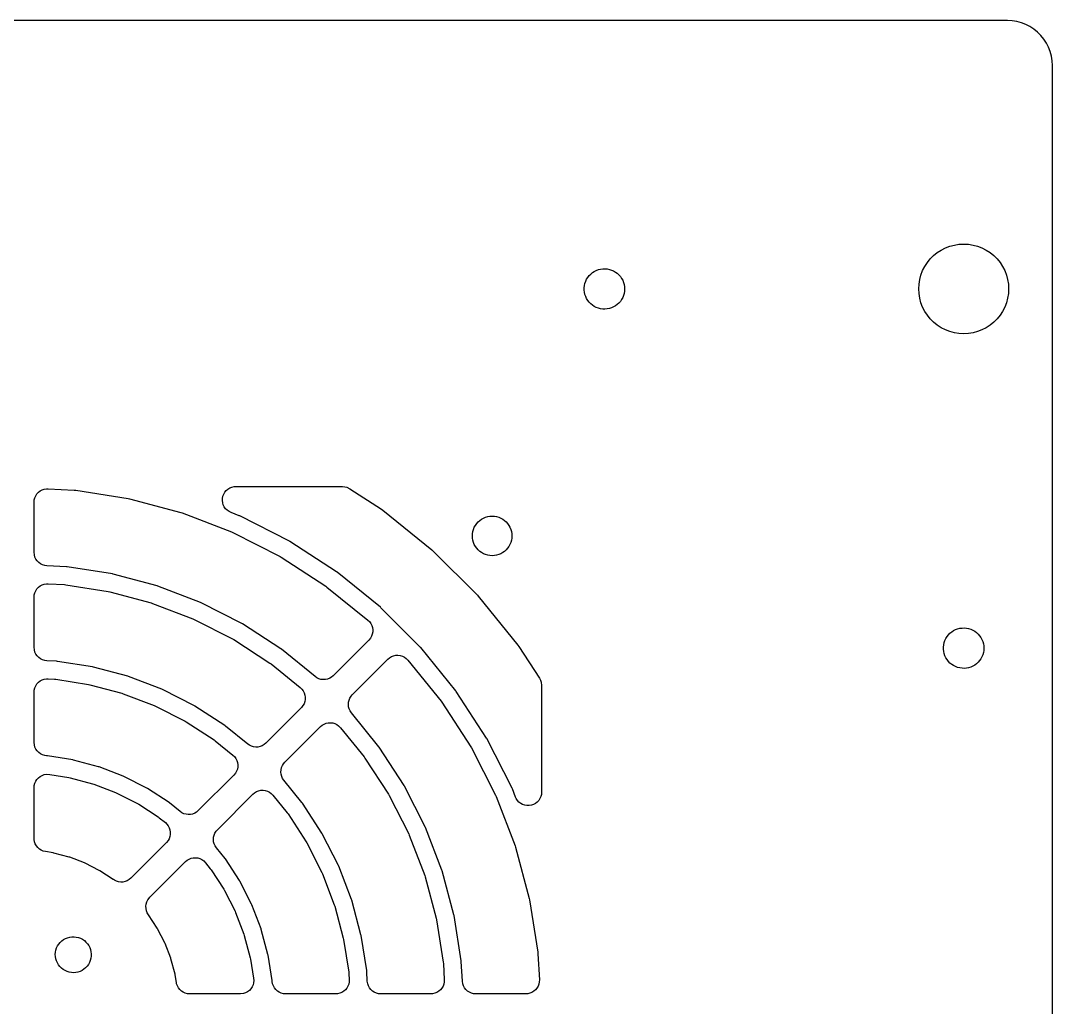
# Model space of a CAD drawing. Header units: metres. Extents: x -240 to 240, y -110 to 110.
# Drawn here: x 125 to 239.9, y 0 to 109.9 of the extents above; entities that cross this region are included whole.
import ezdxf

# ---------------------------------------------------------------- set-up
doc = ezdxf.new("R2010")
doc.units = ezdxf.units.M

msp = doc.modelspace()

# ---------------------------------------------------------------- linework, layer by layer
for p, q in [((234.875, 109.875), (-234.875, 109.875)), ((235.398, 109.848), (234.875, 109.875)), ((235.915, 109.766), (235.398, 109.848)), ((236.42, 109.63), (235.915, 109.766)), ((236.909, 109.443), (236.42, 109.63)), ((237.375, 109.205), (236.909, 109.443)), ((237.814, 108.92), (237.375, 109.205)), ((238.221, 108.591), (237.814, 108.92)), ((238.591, 108.221), (238.221, 108.591)), ((238.92, 107.814), (238.591, 108.221)), ((239.205, 107.375), (238.92, 107.814)), ((239.443, 106.909), (239.205, 107.375)), ((239.63, 106.42), (239.443, 106.909)), ((239.766, 105.915), (239.63, 106.42)), ((239.848, 105.398), (239.766, 105.915)), ((239.875, 104.875), (239.848, 105.398)), ((239.875, -104.875), (239.875, 104.875)), ((226.654, 83.7157), (227.061, 84.0451)), ((227.061, 84.0451), (227.5, 84.3301)), ((227.5, 84.3301), (227.966, 84.5677)), ((227.966, 84.5677), (228.455, 84.7553)), ((228.455, 84.7553), (228.96, 84.8907)), ((228.96, 84.8907), (229.477, 84.9726)), ((229.477, 84.9726), (230, 85)), ((230, 85), (230.523, 84.9726)), ((230.523, 84.9726), (231.04, 84.8907)), ((231.04, 84.8907), (231.545, 84.7553)), ((231.545, 84.7553), (232.034, 84.5677)), ((232.034, 84.5677), (232.5, 84.3301)), ((232.5, 84.3301), (232.939, 84.0451)), ((232.939, 84.0451), (233.346, 83.7157)), ((225.67, 82.5), (225.955, 82.9389)), ((225.955, 82.9389), (226.284, 83.3456)), ((226.284, 83.3456), (226.654, 83.7157)), ((233.346, 83.7157), (233.716, 83.3456)), ((233.716, 83.3456), (234.045, 82.9389)), ((234.045, 82.9389), (234.33, 82.5)), ((188.303, 81.4777), (188.476, 81.6554)), ((188.476, 81.6554), (188.667, 81.813)), ((188.667, 81.813), (188.875, 81.9485)), ((188.875, 81.9485), (189.096, 82.0605)), ((189.096, 82.0605), (189.328, 82.1474)), ((189.328, 82.1474), (189.569, 82.2083)), ((189.569, 82.2083), (189.814, 82.2423)), ((189.814, 82.2423), (190.062, 82.2491)), ((190.062, 82.2491), (190.309, 82.2287)), ((190.309, 82.2287), (190.552, 82.1812)), ((190.552, 82.1812), (190.789, 82.1071)), ((190.789, 82.1071), (191.016, 82.0076)), ((191.016, 82.0076), (191.231, 81.8836)), ((191.231, 81.8836), (191.43, 81.7368)), ((191.43, 81.7368), (191.613, 81.5689)), ((191.613, 81.5689), (191.776, 81.382)), ((225.245, 81.5451), (225.432, 82.0337)), ((225.432, 82.0337), (225.67, 82.5)), ((234.33, 82.5), (234.568, 82.0337)), ((234.568, 82.0337), (234.755, 81.5451)), ((187.781, 80.3703), (187.835, 80.6122)), ((187.835, 80.6122), (187.915, 80.8467)), ((187.915, 80.8467), (188.021, 81.0709)), ((188.021, 81.0709), (188.151, 81.2821)), ((188.151, 81.2821), (188.303, 81.4777)), ((191.776, 81.382), (191.917, 81.1783)), ((191.917, 81.1783), (192.035, 80.9602)), ((192.035, 80.9602), (192.128, 80.7306)), ((192.128, 80.7306), (192.196, 80.492)), ((192.196, 80.492), (192.236, 80.2475)), ((225, 80), (225.027, 80.5226)), ((225.027, 80.5226), (225.109, 81.0396)), ((225.109, 81.0396), (225.245, 81.5451)), ((234.755, 81.5451), (234.891, 81.0396)), ((234.891, 81.0396), (234.973, 80.5226)), ((234.973, 80.5226), (235, 80)), ((187.753, 80.1239), (187.781, 80.3703)), ((187.753, 79.8761), (187.753, 80.1239)), ((187.781, 79.6297), (187.753, 79.8761)), ((187.835, 79.3878), (187.781, 79.6297)), ((187.915, 79.1533), (187.835, 79.3878)), ((192.128, 79.2694), (192.035, 79.0397)), ((192.196, 79.508), (192.128, 79.2694)), ((192.236, 79.7525), (192.196, 79.508)), ((192.236, 80.2475), (192.25, 80)), ((192.25, 80), (192.236, 79.7525)), ((225.027, 79.4774), (225, 80)), ((225.109, 78.9604), (225.027, 79.4774)), ((234.973, 79.4774), (234.891, 78.9604)), ((235, 80), (234.973, 79.4774)), ((188.021, 78.9291), (187.915, 79.1533)), ((188.151, 78.7179), (188.021, 78.9291)), ((188.303, 78.5223), (188.151, 78.7179)), ((188.476, 78.3446), (188.303, 78.5223)), ((188.667, 78.187), (188.476, 78.3446)), ((188.875, 78.0514), (188.667, 78.187)), ((191.231, 78.1164), (191.016, 77.9924)), ((191.43, 78.2632), (191.231, 78.1164)), ((191.613, 78.4311), (191.43, 78.2632)), ((191.776, 78.618), (191.613, 78.4311)), ((191.917, 78.8217), (191.776, 78.618)), ((192.035, 79.0397), (191.917, 78.8217)), ((225.245, 78.4549), (225.109, 78.9604)), ((225.432, 77.9663), (225.245, 78.4549)), ((234.755, 78.4549), (234.568, 77.9663)), ((234.891, 78.9604), (234.755, 78.4549)), ((189.096, 77.9395), (188.875, 78.0514)), ((189.328, 77.8526), (189.096, 77.9395)), ((189.569, 77.7917), (189.328, 77.8526)), ((189.814, 77.7577), (189.569, 77.7917)), ((190.062, 77.7509), (189.814, 77.7577)), ((190.309, 77.7713), (190.062, 77.7509)), ((190.552, 77.8188), (190.309, 77.7713)), ((190.789, 77.8929), (190.552, 77.8188)), ((191.016, 77.9924), (190.789, 77.8929)), ((225.67, 77.5), (225.432, 77.9663)), ((225.955, 77.0611), (225.67, 77.5)), ((226.284, 76.6543), (225.955, 77.0611)), ((234.045, 77.0611), (233.716, 76.6543)), ((234.33, 77.5), (234.045, 77.0611)), ((234.568, 77.9663), (234.33, 77.5)), ((226.654, 76.2843), (226.284, 76.6543)), ((227.061, 75.9549), (226.654, 76.2843)), ((227.5, 75.6699), (227.061, 75.9549)), ((232.939, 75.9549), (232.5, 75.6699)), ((233.346, 76.2843), (232.939, 75.9549)), ((233.716, 76.6543), (233.346, 76.2843)), ((227.966, 75.4323), (227.5, 75.6699)), ((228.455, 75.2447), (227.966, 75.4323)), ((228.96, 75.1093), (228.455, 75.2447)), ((229.477, 75.0274), (228.96, 75.1093)), ((230, 75), (229.477, 75.0274)), ((230.523, 75.0274), (230, 75)), ((231.04, 75.1093), (230.523, 75.0274)), ((231.545, 75.2447), (231.04, 75.1093)), ((232.034, 75.4323), (231.545, 75.2447)), ((232.5, 75.6699), (232.034, 75.4323)), ((126.984, 57.361), (127.18, 57.5131)), ((127.18, 57.5131), (127.397, 57.631)), ((127.397, 57.631), (127.632, 57.7115)), ((127.632, 57.7115), (127.876, 57.7522)), ((127.876, 57.7522), (128.079, 57.7553)), ((128.079, 57.7553), (130.975, 57.6035)), ((130.975, 57.6035), (131.132, 57.5871)), ((131.132, 57.5871), (136.964, 56.6633)), ((147.737, 57.3649), (147.896, 57.5548)), ((147.896, 57.5548), (148.084, 57.716)), ((148.084, 57.716), (148.296, 57.8439)), ((148.296, 57.8439), (148.526, 57.9353)), ((148.526, 57.9353), (148.768, 57.9874)), ((148.768, 57.9874), (148.962, 58)), ((148.962, 58), (160.843, 58)), ((160.843, 58), (161.089, 57.9795)), ((161.089, 57.9795), (161.33, 57.9187)), ((161.33, 57.9187), (161.659, 57.758)), ((161.659, 57.758), (165.197, 55.4605)), ((126.5, 56.2574), (126.52, 56.5043)), ((126.52, 56.5043), (126.581, 56.7444)), ((126.581, 56.7444), (126.681, 56.9713)), ((126.681, 56.9713), (126.816, 57.1787)), ((126.816, 57.1787), (126.984, 57.361)), ((136.964, 56.6633), (137.118, 56.6307)), ((137.118, 56.6307), (142.821, 55.1024)), ((147.464, 56.4297), (147.473, 56.6773)), ((147.496, 56.1841), (147.464, 56.4297)), ((147.473, 56.6773), (147.522, 56.9201)), ((147.522, 56.9201), (147.611, 57.1514)), ((147.611, 57.1514), (147.737, 57.3649)), ((126.5, 50.6782), (126.5, 56.2574)), ((147.568, 55.9471), (147.496, 56.1841)), ((147.678, 55.7251), (147.568, 55.9471)), ((147.823, 55.5243), (147.678, 55.7251)), ((147.999, 55.3501), (147.823, 55.5243)), ((148.201, 55.2072), (147.999, 55.3501)), ((148.425, 55.0996), (148.201, 55.2072)), ((165.197, 55.4605), (165.324, 55.3682)), ((165.324, 55.3682), (170.774, 50.9548)), ((142.821, 55.1024), (142.971, 55.0539)), ((142.971, 55.0539), (148.483, 52.9377)), ((149.334, 54.7507), (148.425, 55.0996)), ((149.405, 54.7187), (149.334, 54.7507)), ((154.923, 51.9072), (149.405, 54.7187)), ((175.777, 53.8738), (175.942, 54.0581)), ((175.942, 54.0581), (176.126, 54.2227)), ((176.126, 54.2227), (176.328, 54.3657)), ((176.328, 54.3657), (176.544, 54.4852)), ((176.544, 54.4852), (176.772, 54.5798)), ((176.772, 54.5798), (177.01, 54.6482)), ((177.01, 54.6482), (177.253, 54.6896)), ((177.253, 54.6896), (177.5, 54.7035)), ((177.5, 54.7035), (177.747, 54.6896)), ((177.747, 54.6896), (177.99, 54.6482)), ((177.99, 54.6482), (178.228, 54.5798)), ((178.228, 54.5798), (178.456, 54.4852)), ((178.456, 54.4852), (178.672, 54.3657)), ((178.672, 54.3657), (178.874, 54.2227)), ((178.874, 54.2227), (179.058, 54.0581)), ((179.058, 54.0581), (179.223, 53.8738)), ((148.483, 52.9377), (148.627, 52.8738)), ((148.627, 52.8738), (153.888, 50.193)), ((175.31, 52.7467), (175.352, 52.9903)), ((175.352, 52.9903), (175.42, 53.2278)), ((175.42, 53.2278), (175.515, 53.456)), ((175.515, 53.456), (175.634, 53.6723)), ((175.634, 53.6723), (175.777, 53.8738)), ((179.223, 53.8738), (179.366, 53.6723)), ((179.366, 53.6723), (179.485, 53.456)), ((179.485, 53.456), (179.58, 53.2278)), ((179.58, 53.2278), (179.648, 52.9903)), ((179.648, 52.9903), (179.69, 52.7467)), ((154.991, 51.868), (154.923, 51.9072)), ((160.185, 48.495), (154.991, 51.868)), ((175.297, 52.5), (175.31, 52.7467)), ((175.31, 52.2533), (175.297, 52.5)), ((175.352, 52.0097), (175.31, 52.2533)), ((175.42, 51.7722), (175.352, 52.0097)), ((175.515, 51.5439), (175.42, 51.7722)), ((179.58, 51.7722), (179.485, 51.5439)), ((179.648, 52.0097), (179.58, 51.7722)), ((179.69, 52.2533), (179.648, 52.0097)), ((179.69, 52.7467), (179.703, 52.5)), ((179.703, 52.5), (179.69, 52.2533)), ((126.529, 50.3865), (126.5, 50.6782)), ((170.774, 50.9548), (170.891, 50.8497)), ((170.891, 50.8497), (175.85, 45.8911)), ((175.634, 51.3277), (175.515, 51.5439)), ((175.777, 51.1262), (175.634, 51.3277)), ((175.942, 50.9419), (175.777, 51.1262)), ((176.126, 50.7773), (175.942, 50.9419)), ((176.328, 50.6343), (176.126, 50.7773)), ((176.544, 50.5147), (176.328, 50.6343)), ((178.672, 50.6343), (178.456, 50.5147)), ((178.874, 50.7773), (178.672, 50.6343)), ((179.058, 50.9419), (178.874, 50.7773)), ((179.223, 51.1262), (179.058, 50.9419)), ((179.366, 51.3277), (179.223, 51.1262)), ((179.485, 51.5439), (179.366, 51.3277)), ((126.597, 50.1483), (126.529, 50.3865)), ((126.703, 49.9246), (126.597, 50.1483)), ((126.845, 49.7214), (126.703, 49.9246)), ((127.018, 49.5443), (126.845, 49.7214)), ((127.218, 49.3981), (127.018, 49.5443)), ((127.439, 49.2869), (127.218, 49.3981)), ((153.888, 50.193), (154.024, 50.1145)), ((154.024, 50.1145), (158.977, 46.8984)), ((176.772, 50.4202), (176.544, 50.5147)), ((177.01, 50.3518), (176.772, 50.4202)), ((177.253, 50.3104), (177.01, 50.3518)), ((177.5, 50.2965), (177.253, 50.3104)), ((177.747, 50.3104), (177.5, 50.2965)), ((177.99, 50.3518), (177.747, 50.3104)), ((178.228, 50.4202), (177.99, 50.3518)), ((178.456, 50.5147), (178.228, 50.4202)), ((127.676, 49.2136), (127.439, 49.2869)), ((127.921, 49.1802), (127.676, 49.2136)), ((130.117, 49.0651), (127.921, 49.1802)), ((130.195, 49.0569), (130.117, 49.0651)), ((135.218, 48.2614), (130.195, 49.0569)), ((135.295, 48.2451), (135.218, 48.2614)), ((160.249, 48.4489), (160.185, 48.495)), ((165.062, 44.5514), (160.249, 48.4489)), ((127.397, 47.0477), (127.632, 47.1282)), ((127.632, 47.1282), (127.876, 47.1689)), ((127.876, 47.1689), (128.079, 47.172)), ((128.079, 47.172), (129.869, 47.0782)), ((140.207, 46.929), (135.295, 48.2451)), ((126.52, 45.9209), (126.581, 46.1611)), ((126.581, 46.1611), (126.681, 46.388)), ((126.681, 46.388), (126.816, 46.5954)), ((126.816, 46.5954), (126.984, 46.7776)), ((126.984, 46.7776), (127.18, 46.9298)), ((127.18, 46.9298), (127.397, 47.0477)), ((129.869, 47.0782), (130.025, 47.0618)), ((130.025, 47.0618), (134.764, 46.3113)), ((134.764, 46.3113), (134.917, 46.2786)), ((134.917, 46.2786), (139.551, 45.037)), ((140.282, 46.9047), (140.207, 46.929)), ((145.029, 45.0823), (140.282, 46.9047)), ((158.977, 46.8984), (159.104, 46.8061)), ((159.104, 46.8061), (163.656, 43.12)), ((126.5, 45.6741), (126.52, 45.9209)), ((126.5, 40.0948), (126.5, 45.6741)), ((139.551, 45.037), (139.7, 44.9885)), ((139.7, 44.9885), (144.179, 43.2693)), ((145.101, 45.0504), (145.029, 45.0823)), ((149.632, 42.7418), (145.101, 45.0504)), ((175.85, 45.8911), (175.955, 45.7745)), ((175.955, 45.7745), (180.368, 40.3243)), ((165.12, 44.4989), (165.062, 44.5514)), ((169.499, 40.1199), (165.12, 44.4989)), ((144.179, 43.2693), (144.322, 43.2054)), ((144.322, 43.2054), (148.597, 41.0276)), ((149.7, 42.7025), (149.632, 42.7418)), ((153.964, 39.9329), (149.7, 42.7025)), ((163.656, 43.12), (163.835, 42.9487)), ((163.835, 42.9487), (163.983, 42.7503)), ((163.983, 42.7503), (164.097, 42.5302)), ((164.097, 42.5302), (164.173, 42.2944)), ((164.158, 41.558), (164.073, 41.3253)), ((164.204, 41.8016), (164.158, 41.558)), ((164.173, 42.2944), (164.209, 42.0493)), ((164.209, 42.0493), (164.204, 41.8016)), ((228.151, 41.2821), (228.303, 41.4777)), ((228.303, 41.4777), (228.476, 41.6554)), ((228.476, 41.6554), (228.667, 41.813)), ((228.667, 41.813), (228.875, 41.9485)), ((228.875, 41.9485), (229.096, 42.0605)), ((229.096, 42.0605), (229.328, 42.1474)), ((229.328, 42.1474), (229.569, 42.2083)), ((229.569, 42.2083), (229.814, 42.2423)), ((229.814, 42.2423), (230.062, 42.2491)), ((230.062, 42.2491), (230.309, 42.2287)), ((230.309, 42.2287), (230.552, 42.1812)), ((230.552, 42.1812), (230.789, 42.1071)), ((230.789, 42.1071), (231.016, 42.0076)), ((231.016, 42.0076), (231.231, 41.8836)), ((231.231, 41.8836), (231.43, 41.7368)), ((231.43, 41.7368), (231.613, 41.5689)), ((231.613, 41.5689), (231.776, 41.382)), ((231.776, 41.382), (231.917, 41.1783)), ((148.597, 41.0276), (148.732, 40.9491)), ((148.732, 40.9491), (152.756, 38.3363)), ((163.772, 40.8936), (159.811, 36.9322)), ((163.951, 41.1098), (163.772, 40.8936)), ((164.073, 41.3253), (163.951, 41.1098)), ((180.368, 40.3243), (180.461, 40.1973)), ((227.753, 40.1239), (227.781, 40.3703)), ((227.781, 40.3703), (227.835, 40.6122)), ((227.835, 40.6122), (227.915, 40.8467)), ((227.915, 40.8467), (228.021, 41.0709)), ((228.021, 41.0709), (228.151, 41.2821)), ((231.917, 41.1783), (232.035, 40.9602)), ((232.035, 40.9602), (232.128, 40.7306)), ((232.128, 40.7306), (232.196, 40.492)), ((232.196, 40.492), (232.236, 40.2475)), ((232.236, 40.2475), (232.25, 40)), ((126.529, 39.8032), (126.5, 40.0948)), ((126.597, 39.565), (126.529, 39.8032)), ((126.703, 39.3413), (126.597, 39.565)), ((126.845, 39.1381), (126.703, 39.3413)), ((127.018, 38.961), (126.845, 39.1381)), ((154.028, 39.8868), (153.964, 39.9329)), ((157.806, 36.8271), (154.028, 39.8868)), ((166.083, 38.9324), (166.295, 39.0592)), ((166.295, 39.0592), (166.526, 39.1493)), ((166.526, 39.1493), (166.769, 39.2001)), ((166.769, 39.2001), (167.016, 39.2103)), ((167.016, 39.2103), (167.262, 39.1797)), ((167.262, 39.1797), (167.5, 39.109)), ((167.5, 39.109), (167.722, 39.0002)), ((169.551, 40.0616), (169.499, 40.1199)), ((173.449, 35.2486), (169.551, 40.0616)), ((180.461, 40.1973), (182.758, 36.6595)), ((227.753, 39.8761), (227.753, 40.1239)), ((227.781, 39.6297), (227.753, 39.8761)), ((227.835, 39.3878), (227.781, 39.6297)), ((227.915, 39.1533), (227.835, 39.3878)), ((228.021, 38.9291), (227.915, 39.1533)), ((232.128, 39.2694), (232.035, 39.0397)), ((232.196, 39.508), (232.128, 39.2694)), ((232.236, 39.7525), (232.196, 39.508)), ((232.25, 40), (232.236, 39.7525)), ((127.218, 38.8148), (127.018, 38.961)), ((127.439, 38.7036), (127.218, 38.8148)), ((127.676, 38.6302), (127.439, 38.7036)), ((127.921, 38.5969), (127.676, 38.6302)), ((129.011, 38.5398), (127.921, 38.5969)), ((129.089, 38.5316), (129.011, 38.5398)), ((133.018, 37.9094), (129.089, 38.5316)), ((133.095, 37.893), (133.018, 37.9094)), ((152.756, 38.3363), (152.883, 38.244)), ((152.883, 38.244), (156.141, 35.6055)), ((161.932, 34.8109), (165.894, 38.7723)), ((165.894, 38.7723), (166.083, 38.9324)), ((167.722, 39.0002), (167.924, 38.8562)), ((167.924, 38.8562), (168.12, 38.6556)), ((168.12, 38.6556), (171.806, 34.1036)), ((228.151, 38.7179), (228.021, 38.9291)), ((228.303, 38.5223), (228.151, 38.7179)), ((228.476, 38.3446), (228.303, 38.5223)), ((228.667, 38.187), (228.476, 38.3446)), ((228.875, 38.0514), (228.667, 38.187)), ((229.096, 37.9395), (228.875, 38.0514)), ((229.328, 37.8526), (229.096, 37.9395)), ((231.016, 37.9924), (230.789, 37.8928)), ((231.231, 38.1164), (231.016, 37.9924)), ((231.43, 38.2632), (231.231, 38.1164)), ((231.613, 38.4311), (231.43, 38.2632)), ((231.776, 38.618), (231.613, 38.4311)), ((231.917, 38.8217), (231.776, 38.618)), ((232.035, 39.0397), (231.917, 38.8217)), ((136.936, 36.8637), (133.095, 37.893)), ((137.011, 36.8393), (136.936, 36.8637)), ((140.724, 35.414), (137.011, 36.8393)), ((157.982, 36.7043), (157.806, 36.8271)), ((159.622, 36.7721), (159.409, 36.6453)), ((159.811, 36.9322), (159.622, 36.7721)), ((229.569, 37.7917), (229.328, 37.8526)), ((229.814, 37.7577), (229.569, 37.7917)), ((230.062, 37.7509), (229.814, 37.7577)), ((230.309, 37.7713), (230.062, 37.7509)), ((230.552, 37.8188), (230.309, 37.7713)), ((230.789, 37.8928), (230.552, 37.8188)), ((126.581, 35.5778), (126.681, 35.8046)), ((126.681, 35.8046), (126.816, 36.012)), ((126.816, 36.012), (126.984, 36.1943)), ((126.984, 36.1943), (127.18, 36.3465)), ((127.18, 36.3465), (127.397, 36.4644)), ((127.397, 36.4644), (127.632, 36.5448)), ((127.632, 36.5448), (127.876, 36.5856)), ((127.876, 36.5856), (128.078, 36.5887)), ((128.078, 36.5887), (128.763, 36.5528)), ((128.763, 36.5528), (128.919, 36.5364)), ((128.919, 36.5364), (132.563, 35.9592)), ((132.563, 35.9592), (132.717, 35.9265)), ((132.717, 35.9265), (136.28, 34.9717)), ((158.205, 36.5955), (157.982, 36.7043)), ((158.442, 36.5248), (158.205, 36.5955)), ((158.688, 36.4942), (158.442, 36.5248)), ((158.936, 36.5044), (158.688, 36.4942)), ((159.178, 36.5552), (158.936, 36.5044)), ((159.409, 36.6453), (159.178, 36.5552)), ((182.758, 36.6595), (182.875, 36.4413)), ((182.875, 36.4413), (182.955, 36.2067)), ((182.955, 36.2067), (183, 35.8425)), ((183, 35.8425), (183, 23.9621)), ((126.5, 35.0907), (126.52, 35.3376)), ((126.5, 29.5115), (126.5, 35.0907)), ((126.52, 35.3376), (126.581, 35.5778)), ((136.28, 34.9717), (136.43, 34.9232)), ((136.43, 34.9232), (139.874, 33.601)), ((140.796, 35.382), (140.724, 35.414)), ((144.34, 33.5763), (140.796, 35.382)), ((156.141, 35.6055), (156.32, 35.4342)), ((156.32, 35.4342), (156.469, 35.2359)), ((156.469, 35.2359), (156.582, 35.0157)), ((156.582, 35.0157), (156.658, 34.7799)), ((156.658, 34.7799), (156.694, 34.5348)), ((156.694, 34.5348), (156.689, 34.2871)), ((161.66, 34.4386), (161.792, 34.6486)), ((161.792, 34.6486), (161.932, 34.8109)), ((173.495, 35.1852), (173.449, 35.2486)), ((176.868, 29.9912), (173.495, 35.1852)), ((139.874, 33.601), (140.018, 33.5371)), ((140.018, 33.5371), (143.305, 31.8621)), ((144.408, 33.5371), (144.34, 33.5763)), ((147.744, 31.3708), (144.408, 33.5371)), ((156.258, 33.3792), (152.296, 29.4178)), ((156.437, 33.5953), (156.258, 33.3792)), ((156.559, 33.8109), (156.437, 33.5953)), ((156.644, 34.0436), (156.559, 33.8109)), ((156.689, 34.2871), (156.644, 34.0436)), ((161.493, 33.7213), (161.509, 33.9686)), ((161.518, 33.4749), (161.493, 33.7213)), ((161.509, 33.9686), (161.565, 34.2098)), ((161.584, 33.2359), (161.518, 33.4749)), ((161.565, 34.2098), (161.66, 34.4386)), ((171.806, 34.1036), (171.898, 33.9766)), ((171.898, 33.9766), (175.114, 29.0243)), ((161.688, 33.011), (161.584, 33.2359)), ((161.827, 32.8063), (161.688, 33.011)), ((164.887, 29.0279), (161.827, 32.8063)), ((143.305, 31.8621), (143.441, 31.7836)), ((143.441, 31.7836), (146.535, 29.7742)), ((147.807, 31.3246), (147.744, 31.3708)), ((150.292, 29.3127), (147.807, 31.3246)), ((154.418, 27.2964), (158.379, 31.2578)), ((158.379, 31.2578), (158.568, 31.418)), ((158.568, 31.418), (158.781, 31.5448)), ((158.781, 31.5448), (159.012, 31.6348)), ((159.012, 31.6348), (159.254, 31.6857)), ((159.254, 31.6857), (159.502, 31.6959)), ((159.502, 31.6959), (159.748, 31.6653)), ((159.748, 31.6653), (159.985, 31.5946)), ((159.985, 31.5946), (160.208, 31.4857)), ((160.208, 31.4857), (160.409, 31.3418)), ((160.409, 31.3418), (160.606, 31.1411)), ((160.606, 31.1411), (163.244, 27.8829)), ((176.907, 29.9233), (176.868, 29.9912)), ((179.719, 24.4054), (176.907, 29.9233)), ((126.529, 29.2198), (126.5, 29.5115)), ((126.597, 28.9816), (126.529, 29.2198)), ((126.703, 28.7579), (126.597, 28.9816)), ((126.845, 28.5547), (126.703, 28.7579)), ((146.535, 29.7742), (146.662, 29.6819)), ((146.662, 29.6819), (148.627, 28.0911)), ((150.468, 29.1898), (150.292, 29.3127)), ((150.691, 29.081), (150.468, 29.1898)), ((150.928, 29.0103), (150.691, 29.081)), ((151.174, 28.9797), (150.928, 29.0103)), ((151.421, 28.9899), (151.174, 28.9797)), ((151.664, 29.0408), (151.421, 28.9899)), ((151.895, 29.1308), (151.664, 29.0408)), ((152.107, 29.2576), (151.895, 29.1308)), ((152.296, 29.4178), (152.107, 29.2576)), ((164.933, 28.9644), (164.887, 29.0279)), ((167.703, 24.6995), (164.933, 28.9644)), ((175.114, 29.0243), (175.193, 28.8883)), ((175.193, 28.8883), (177.874, 23.6268)), ((127.018, 28.3776), (126.845, 28.5547)), ((127.218, 28.2314), (127.018, 28.3776)), ((127.439, 28.1202), (127.218, 28.2314)), ((127.676, 28.0469), (127.439, 28.1202)), ((127.866, 28.0211), (127.676, 28.0469)), ((127.866, 28.0185), (127.866, 28.0211)), ((127.983, 28.0062), (127.866, 28.0185)), ((130.817, 27.5573), (127.983, 28.0062)), ((148.627, 28.0911), (148.806, 27.9198)), ((148.806, 27.9198), (148.954, 27.7214)), ((148.954, 27.7214), (149.068, 27.5013)), ((163.244, 27.8829), (163.336, 27.7558)), ((163.336, 27.7558), (165.949, 23.7325)), ((130.894, 27.5409), (130.817, 27.5573)), ((133.666, 26.7983), (130.894, 27.5409)), ((133.741, 26.774), (133.666, 26.7983)), ((136.42, 25.7456), (133.741, 26.774)), ((149.129, 26.5291), (149.045, 26.2964)), ((149.068, 27.5013), (149.144, 27.2655)), ((149.175, 26.7727), (149.129, 26.5291)), ((149.144, 27.2655), (149.18, 27.0204)), ((149.18, 27.0204), (149.175, 26.7727)), ((153.979, 26.2069), (153.994, 26.4541)), ((153.994, 26.4541), (154.051, 26.6954)), ((154.051, 26.6954), (154.146, 26.9241)), ((154.146, 26.9241), (154.277, 27.1341)), ((154.277, 27.1341), (154.418, 27.2964)), ((126.681, 25.1766), (126.816, 25.384)), ((126.816, 25.384), (126.984, 25.5663)), ((126.984, 25.5663), (127.18, 25.7184)), ((127.18, 25.7184), (127.397, 25.8363)), ((127.397, 25.8363), (127.632, 25.9168)), ((127.632, 25.9168), (127.876, 25.9575)), ((127.876, 25.9575), (128.235, 25.9442)), ((128.235, 25.9442), (130.363, 25.6071)), ((130.363, 25.6071), (130.516, 25.5745)), ((130.516, 25.5745), (133.01, 24.9063)), ((136.491, 25.7137), (136.42, 25.7456)), ((139.048, 24.4109), (136.491, 25.7137)), ((148.743, 25.8647), (144.782, 21.9033)), ((148.922, 26.0809), (148.743, 25.8647)), ((149.045, 26.2964), (148.922, 26.0809)), ((154.004, 25.9604), (153.979, 26.2069)), ((154.069, 25.7215), (154.004, 25.9604)), ((154.173, 25.4966), (154.069, 25.7215)), ((154.313, 25.2918), (154.173, 25.4966)), ((156.325, 22.8073), (154.313, 25.2918)), ((126.5, 24.4627), (126.52, 24.7095)), ((126.5, 18.8217), (126.5, 24.4627)), ((126.52, 24.7095), (126.581, 24.9497)), ((126.581, 24.9497), (126.681, 25.1766)), ((133.01, 24.9063), (133.159, 24.8578)), ((133.159, 24.8578), (135.57, 23.9326)), ((139.116, 24.3717), (139.048, 24.4109)), ((141.523, 22.8087), (139.116, 24.3717)), ((151.497, 24.1204), (151.74, 24.1712)), ((151.74, 24.1712), (151.987, 24.1814)), ((151.987, 24.1814), (152.233, 24.1508)), ((152.233, 24.1508), (152.471, 24.0801)), ((167.742, 24.6316), (167.703, 24.6995)), ((170.05, 20.1008), (167.742, 24.6316)), ((179.751, 24.3336), (179.719, 24.4054)), ((180.1, 23.4246), (179.751, 24.3336)), ((135.57, 23.9326), (135.713, 23.8688)), ((135.713, 23.8688), (138.013, 22.6967)), ((146.903, 19.782), (150.865, 23.7434)), ((150.865, 23.7434), (151.054, 23.9035)), ((151.054, 23.9035), (151.267, 24.0303)), ((151.267, 24.0303), (151.497, 24.1204)), ((152.471, 24.0801), (152.693, 23.9713)), ((152.693, 23.9713), (152.895, 23.8273)), ((152.895, 23.8273), (153.091, 23.6267)), ((153.091, 23.6267), (154.682, 21.6622)), ((165.949, 23.7325), (166.028, 23.5965)), ((166.028, 23.5965), (168.205, 19.3223)), ((177.874, 23.6268), (177.938, 23.4834)), ((177.938, 23.4834), (180.054, 17.9705)), ((180.181, 23.2482), (180.1, 23.4246)), ((180.316, 23.0408), (180.181, 23.2482)), ((180.484, 22.8585), (180.316, 23.0408)), ((182.684, 23.0408), (182.516, 22.8585)), ((182.819, 23.2482), (182.684, 23.0408)), ((182.919, 23.4751), (182.819, 23.2482)), ((182.98, 23.7152), (182.919, 23.4751)), ((183, 23.9621), (182.98, 23.7152)), ((138.013, 22.6967), (138.149, 22.6181)), ((138.149, 22.6181), (140.314, 21.2121)), ((141.586, 22.7626), (141.523, 22.8087)), ((142.777, 21.7982), (141.586, 22.7626)), ((144.782, 21.9033), (144.593, 21.7432)), ((156.371, 22.7437), (156.325, 22.8073)), ((158.537, 19.408), (156.371, 22.7437)), ((180.68, 22.7064), (180.484, 22.8585)), ((180.897, 22.5885), (180.68, 22.7064)), ((181.132, 22.508), (180.897, 22.5885)), ((181.376, 22.4672), (181.132, 22.508)), ((181.624, 22.4672), (181.376, 22.4672)), ((181.868, 22.508), (181.624, 22.4672)), ((182.103, 22.5885), (181.868, 22.508)), ((182.32, 22.7064), (182.103, 22.5885)), ((182.516, 22.8585), (182.32, 22.7064)), ((140.314, 21.2121), (140.441, 21.1198)), ((140.441, 21.1198), (141.112, 20.5766)), ((142.953, 21.6754), (142.777, 21.7982)), ((143.176, 21.5666), (142.953, 21.6754)), ((143.413, 21.4959), (143.176, 21.5666)), ((143.659, 21.4652), (143.413, 21.4959)), ((143.907, 21.4755), (143.659, 21.4652)), ((144.149, 21.5263), (143.907, 21.4755)), ((144.38, 21.6164), (144.149, 21.5263)), ((144.593, 21.7432), (144.38, 21.6164)), ((154.682, 21.6622), (154.774, 21.5352)), ((154.774, 21.5352), (156.784, 18.4409)), ((141.112, 20.5766), (141.291, 20.4053)), ((141.291, 20.4053), (141.44, 20.2069)), ((141.44, 20.2069), (141.553, 19.9868)), ((141.553, 19.9868), (141.629, 19.751)), ((141.629, 19.751), (141.665, 19.5059)), ((146.631, 19.4097), (146.763, 19.6196)), ((146.763, 19.6196), (146.903, 19.782)), ((170.082, 20.029), (170.05, 20.1008)), ((171.905, 15.2816), (170.082, 20.029)), ((126.506, 18.6854), (126.5, 18.8217)), ((126.549, 18.4414), (126.506, 18.6854)), ((126.631, 18.2078), (126.549, 18.4414)), ((141.408, 18.5664), (141.229, 18.3502)), ((141.53, 18.782), (141.408, 18.5664)), ((141.615, 19.0147), (141.53, 18.782)), ((141.66, 19.2582), (141.615, 19.0147)), ((141.665, 19.5059), (141.66, 19.2582)), ((146.464, 18.6924), (146.48, 18.9396)), ((146.489, 18.4459), (146.464, 18.6924)), ((146.48, 18.9396), (146.536, 19.1809)), ((146.555, 18.207), (146.489, 18.4459)), ((146.536, 19.1809), (146.631, 19.4097)), ((156.784, 18.4409), (156.862, 18.305)), ((158.576, 19.34), (158.537, 19.408)), ((160.382, 15.796), (158.576, 19.34)), ((168.205, 19.3223), (168.269, 19.1789)), ((168.269, 19.1789), (169.989, 14.7001)), ((126.751, 17.9909), (126.631, 18.2078)), ((126.905, 17.7966), (126.751, 17.9909)), ((127.088, 17.6304), (126.905, 17.7966)), ((127.297, 17.4966), (127.088, 17.6304)), ((127.525, 17.399), (127.297, 17.4966)), ((127.765, 17.3401), (127.525, 17.399)), ((128.617, 17.2052), (127.765, 17.3401)), ((141.229, 18.3502), (137.264, 14.3854)), ((146.659, 17.9821), (146.555, 18.207)), ((146.798, 17.7773), (146.659, 17.9821)), ((147.763, 16.5865), (146.798, 17.7773)), ((156.862, 18.305), (158.537, 15.0176)), ((180.054, 17.9705), (180.102, 17.8212)), ((180.102, 17.8212), (181.631, 12.1176)), ((128.694, 17.1889), (128.617, 17.2052)), ((130.395, 16.733), (128.694, 17.1889)), ((130.47, 16.7086), (130.395, 16.733)), ((132.115, 16.0773), (130.47, 16.7086)), ((139.385, 12.264), (143.35, 16.2289)), ((143.35, 16.2289), (143.539, 16.389)), ((143.539, 16.389), (143.752, 16.5158)), ((143.752, 16.5158), (143.983, 16.6059)), ((143.983, 16.6059), (144.225, 16.6567)), ((144.225, 16.6567), (144.473, 16.667)), ((144.473, 16.667), (144.719, 16.6363)), ((144.719, 16.6363), (144.956, 16.5656)), ((144.956, 16.5656), (145.179, 16.4568)), ((145.179, 16.4568), (145.38, 16.3129)), ((145.38, 16.3129), (145.577, 16.1122)), ((145.577, 16.1122), (146.12, 15.4415)), ((147.809, 16.523), (147.763, 16.5865)), ((149.372, 14.1162), (147.809, 16.523)), ((132.187, 16.0453), (132.115, 16.0773)), ((133.757, 15.2455), (132.187, 16.0453)), ((133.825, 15.2061), (133.757, 15.2455)), ((135.302, 14.2466), (133.825, 15.2061)), ((146.12, 15.4415), (146.212, 15.3145)), ((146.212, 15.3145), (147.618, 13.1493)), ((158.537, 15.0176), (158.601, 14.8742)), ((160.414, 15.7243), (160.382, 15.796)), ((161.839, 12.0112), (160.414, 15.7243)), ((171.929, 15.2067), (171.905, 15.2816)), ((173.245, 10.2951), (171.929, 15.2067)), ((135.322, 14.2324), (135.302, 14.2466)), ((135.436, 14.1574), (135.322, 14.2324)), ((135.658, 14.0486), (135.436, 14.1574)), ((135.896, 13.9779), (135.658, 14.0486)), ((136.141, 13.9473), (135.896, 13.9779)), ((136.389, 13.9575), (136.141, 13.9473)), ((136.631, 14.0084), (136.389, 13.9575)), ((136.862, 14.0984), (136.631, 14.0084)), ((137.075, 14.2252), (136.862, 14.0984)), ((137.264, 14.3854), (137.075, 14.2252)), ((149.411, 14.0483), (149.372, 14.1162)), ((150.714, 11.4915), (149.411, 14.0483)), ((158.601, 14.8742), (159.923, 11.4297)), ((169.989, 14.7001), (170.037, 14.5508)), ((170.037, 14.5508), (171.279, 9.91716)), ((147.618, 13.1493), (147.697, 13.0134)), ((147.697, 13.0134), (148.869, 10.713)), ((138.947, 11.2531), (138.975, 11.4991)), ((138.975, 11.4991), (139.044, 11.7372)), ((139.044, 11.7372), (139.151, 11.9606)), ((139.151, 11.9606), (139.293, 12.1634)), ((139.293, 12.1634), (139.385, 12.264)), ((150.746, 11.4198), (150.714, 11.4915)), ((161.864, 11.9363), (161.839, 12.0112)), ((162.893, 8.09465), (161.864, 11.9363)), ((181.631, 12.1176), (181.663, 11.964)), ((181.663, 11.964), (182.587, 6.1315)), ((138.959, 11.0056), (138.947, 11.2531)), ((139.012, 10.7636), (138.959, 11.0056)), ((139.104, 10.5335), (139.012, 10.7636)), ((139.232, 10.3218), (139.104, 10.5335)), ((148.869, 10.713), (148.933, 10.5695)), ((148.933, 10.5695), (149.858, 8.15924)), ((151.774, 8.74074), (150.746, 11.4198)), ((159.923, 11.4297), (159.972, 11.2803)), ((159.972, 11.2803), (160.927, 7.71677)), ((139.247, 10.3024), (139.232, 10.3218)), ((140.206, 8.82471), (139.247, 10.3024)), ((171.279, 9.91716), (171.311, 9.76358)), ((171.311, 9.76358), (172.062, 5.02524)), ((173.261, 10.2181), (173.245, 10.2951)), ((174.057, 5.1955), (173.261, 10.2181)), ((140.245, 8.75652), (140.206, 8.82471)), ((141.045, 7.18683), (140.245, 8.75652)), ((149.858, 8.15924), (149.906, 8.00992)), ((151.798, 8.66583), (151.774, 8.74074)), ((152.541, 5.89426), (151.798, 8.66583)), ((162.909, 8.0177), (162.893, 8.09465)), ((129.116, 6.83629), (129.249, 7.04364)), ((129.249, 7.04364), (129.406, 7.23308)), ((129.406, 7.23308), (129.585, 7.40175)), ((129.585, 7.40175), (129.784, 7.5471)), ((129.784, 7.5471), (129.999, 7.66693)), ((129.999, 7.66693), (130.228, 7.75941)), ((130.228, 7.75941), (130.465, 7.82314)), ((130.465, 7.82314), (130.709, 7.85716)), ((130.709, 7.85716), (130.955, 7.86095)), ((130.955, 7.86095), (131.2, 7.83446)), ((131.2, 7.83446), (131.44, 7.77808)), ((131.44, 7.77808), (131.671, 7.69267)), ((131.671, 7.69267), (131.89, 7.57953)), ((131.89, 7.57953), (132.093, 7.44037)), ((132.093, 7.44037), (132.277, 7.2773)), ((132.277, 7.2773), (132.44, 7.09279)), ((132.44, 7.09279), (132.58, 6.88963)), ((141.077, 7.1151), (141.045, 7.18683)), ((141.709, 5.47032), (141.077, 7.1151)), ((149.906, 8.00992), (150.574, 5.51637)), ((160.927, 7.71677), (160.959, 7.56319)), ((160.959, 7.56319), (161.536, 3.91898)), ((163.532, 4.08925), (162.909, 8.0177)), ((128.863, 5.89389), (128.882, 6.1394)), ((128.875, 5.6479), (128.863, 5.89389)), ((128.882, 6.1394), (128.931, 6.38072)), ((128.931, 6.38072), (129.009, 6.6142)), ((129.009, 6.6142), (129.116, 6.83629)), ((132.58, 6.88963), (132.693, 6.67093)), ((132.693, 6.67093), (132.778, 6.43997)), ((132.778, 6.43997), (132.834, 6.20027)), ((132.834, 6.20027), (132.861, 5.95546)), ((132.861, 5.95546), (132.857, 5.70924)), ((152.557, 5.81731), (152.541, 5.89426)), ((153.006, 2.98299), (152.557, 5.81731)), ((182.587, 6.1315), (182.604, 5.97536)), ((182.604, 5.97536), (182.755, 3.07851)), ((128.916, 5.40518), (128.875, 5.6479)), ((128.987, 5.1694), (128.916, 5.40518)), ((129.087, 4.94415), (128.987, 5.1694)), ((129.213, 4.73282), (129.087, 4.94415)), ((129.365, 4.53862), (129.213, 4.73282)), ((132.547, 4.78416), (132.402, 4.58539)), ((132.667, 4.99928), (132.547, 4.78416)), ((132.759, 5.22751), (132.667, 4.99928)), ((132.823, 5.46536), (132.759, 5.22751)), ((132.857, 5.70924), (132.823, 5.46536)), ((141.733, 5.39542), (141.709, 5.47032)), ((142.189, 3.69386), (141.733, 5.39542)), ((150.574, 5.51637), (150.607, 5.36279)), ((150.607, 5.36279), (150.944, 3.23465)), ((172.062, 5.02524), (172.078, 4.86909)), ((172.078, 4.86909), (172.172, 3.07851)), ((174.065, 5.11745), (174.057, 5.1955)), ((174.18, 2.92149), (174.065, 5.11745)), ((129.539, 4.3645), (129.365, 4.53862)), ((129.733, 4.21309), (129.539, 4.3645)), ((129.944, 4.0867), (129.733, 4.21309)), ((130.169, 3.98724), (129.944, 4.0867)), ((130.405, 3.91621), (130.169, 3.98724)), ((130.648, 3.87469), (130.405, 3.91621)), ((130.894, 3.86333), (130.648, 3.87469)), ((131.139, 3.88226), (130.894, 3.86333)), ((131.381, 3.93123), (131.139, 3.88226)), ((131.614, 4.00949), (131.381, 3.93123)), ((131.836, 4.11584), (131.614, 4.00949)), ((132.044, 4.24869), (131.836, 4.11584)), ((132.233, 4.40599), (132.044, 4.24869)), ((132.402, 4.58539), (132.233, 4.40599)), ((142.205, 3.61696), (142.189, 3.69386)), ((142.34, 2.76534), (142.205, 3.61696)), ((161.536, 3.91898), (161.553, 3.76282)), ((161.553, 3.76282), (161.589, 3.07849)), ((163.54, 4.0112), (163.532, 4.08925)), ((163.597, 2.92149), (163.54, 4.0112)), ((142.368, 2.63177), (142.34, 2.76534)), ((142.448, 2.39746), (142.368, 2.63177)), ((142.566, 2.17958), (142.448, 2.39746)), ((150.877, 2.50124), (150.776, 2.27519)), ((150.94, 2.74089), (150.877, 2.50124)), ((150.963, 2.98759), (150.94, 2.74089)), ((150.944, 3.23465), (150.963, 2.98759)), ((153.019, 2.866), (153.006, 2.98299)), ((153.022, 2.86635), (153.019, 2.866)), ((153.057, 2.63177), (153.022, 2.86635)), ((153.138, 2.39746), (153.057, 2.63177)), ((153.256, 2.17958), (153.138, 2.39746)), ((161.445, 2.35609), (161.321, 2.14188)), ((161.533, 2.58786), (161.445, 2.35609)), ((161.581, 2.83087), (161.533, 2.58786)), ((161.589, 3.07849), (161.581, 2.83087)), ((163.641, 2.63177), (163.597, 2.92149)), ((163.721, 2.39746), (163.641, 2.63177)), ((163.839, 2.17958), (163.721, 2.39746)), ((172.029, 2.35609), (171.904, 2.14189)), ((172.116, 2.58788), (172.029, 2.35609)), ((172.164, 2.83089), (172.116, 2.58788)), ((172.172, 3.07851), (172.164, 2.83089)), ((174.224, 2.63177), (174.18, 2.92149)), ((174.305, 2.39746), (174.224, 2.63177)), ((174.422, 2.17958), (174.305, 2.39746)), ((182.612, 2.35609), (182.488, 2.14189)), ((182.7, 2.58786), (182.612, 2.35609)), ((182.748, 2.83087), (182.7, 2.58786)), ((182.755, 3.07851), (182.748, 2.83087)), ((142.718, 1.98409), (142.566, 2.17958)), ((142.9, 1.81628), (142.718, 1.98409)), ((143.108, 1.68079), (142.9, 1.81628)), ((143.335, 1.58127), (143.108, 1.68079)), ((143.575, 1.52046), (143.335, 1.58127)), ((143.822, 1.5), (143.575, 1.52046)), ((149.463, 1.5), (143.822, 1.5)), ((149.819, 1.54291), (149.463, 1.5)), ((150.054, 1.6214), (149.819, 1.54291)), ((150.273, 1.73752), (150.054, 1.6214)), ((150.469, 1.88805), (150.273, 1.73752)), ((150.639, 2.06892), (150.469, 1.88805)), ((150.776, 2.27519), (150.639, 2.06892)), ((153.408, 1.98409), (153.256, 2.17958)), ((153.59, 1.81628), (153.408, 1.98409)), ((153.798, 1.68079), (153.59, 1.81628)), ((154.024, 1.58127), (153.798, 1.68079)), ((154.265, 1.52046), (154.024, 1.58127)), ((154.511, 1.5), (154.265, 1.52046)), ((160.091, 1.5), (154.511, 1.5)), ((160.293, 1.51366), (160.091, 1.5)), ((160.535, 1.56715), (160.293, 1.51366)), ((160.764, 1.65974), (160.535, 1.56715)), ((160.976, 1.78889), (160.764, 1.65974)), ((161.163, 1.95108), (160.976, 1.78889)), ((161.321, 2.14188), (161.163, 1.95108)), ((163.991, 1.98409), (163.839, 2.17958)), ((164.174, 1.81628), (163.991, 1.98409)), ((164.381, 1.68079), (164.174, 1.81628)), ((164.608, 1.58127), (164.381, 1.68079)), ((164.848, 1.52046), (164.608, 1.58127)), ((165.095, 1.5), (164.848, 1.52046)), ((170.674, 1.5), (165.095, 1.5)), ((170.876, 1.51366), (170.674, 1.5)), ((171.118, 1.56717), (170.876, 1.51366)), ((171.348, 1.65976), (171.118, 1.56717)), ((171.559, 1.78891), (171.348, 1.65976)), ((171.746, 1.9511), (171.559, 1.78891)), ((171.904, 2.14189), (171.746, 1.9511)), ((174.575, 1.98409), (174.422, 2.17958)), ((174.757, 1.81628), (174.575, 1.98409)), ((174.964, 1.68079), (174.757, 1.81628)), ((175.191, 1.58127), (174.964, 1.68079)), ((175.431, 1.52046), (175.191, 1.58127)), ((175.678, 1.5), (175.431, 1.52046)), ((181.257, 1.5), (175.678, 1.5)), ((181.459, 1.51366), (181.257, 1.5)), ((181.701, 1.56717), (181.459, 1.51366)), ((181.931, 1.65976), (181.701, 1.56717)), ((182.142, 1.78891), (181.931, 1.65976)), ((182.33, 1.9511), (182.142, 1.78891)), ((182.488, 2.14189), (182.33, 1.9511))]:
    msp.add_line(p, q)

doc.saveas('drawing.dxf')
